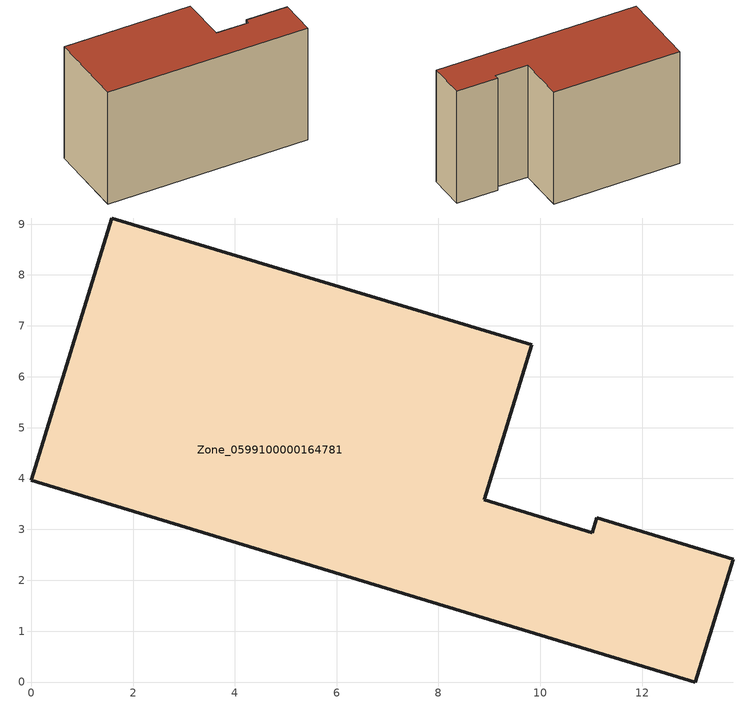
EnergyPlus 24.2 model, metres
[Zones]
Zone_0599100000164781
 floor ground (C_G): 0,3.97 1.58,9.12 9.83,6.63 8.9,3.58 11.02,2.93 11.11,3.23 13.79,2.41 13.05,0 z0
 wall outside (C_F): 1.58,9.12 0,3.97 13.05,0 13.79,2.41 11.11,3.23 11.02,2.93 8.9,3.58 9.83,6.63 1.58,9.12 z0:8.16
 roof outside (C_R): 11.02,2.93 8.9,3.58 9.83,6.63 1.58,9.12 0,3.97 13.05,0 13.79,2.41 11.11,3.23 z8.16
[BUILDING]
Pand.0599100000164781: North Axis=0; Terrain=City; Loads Convergence Tolerance Value=0.04; Temperature Convergence Tolerance Value=0.4; Solar Distribution=FullExterior; Maximum Number of Warmup Days=25; Minimum Number of Warmup Days=1
[Site:Location]
Rotterdam.The.Hague.AP_ZH_NLD Design_Conditions: Latitude=51.96; Longitude=4.45; Time Zone=1; Elevation=-4.5
[SITE:GROUNDTEMPERATURE:BUILDINGSURFACE]
18, 18, 18, 18, 18, 18, 18, 18, 18, 18, 18, 18
[MATERIAL] Thermal Absorptance=0.9; Solar Absorptance=0.7; Visible Absorptance=0.7
Name | Roughness | Thickness | Conductivity | Density | Specific Heat
G.TI.1975-1991 | MediumSmooth | 0.15 | 0.288461 | 540 | 1210
F.TI.1975-1991 | Rough | 0.3 | 0.230769 | 1920 | 840
R.TI.1975-1991 | MediumRough | 0.2 | 0.153846 | 1500 | 1000
[CONSTRUCTION]
C_G: G.TI.1975-1991
C_F: F.TI.1975-1991
C_R: R.TI.1975-1991
[ZONE]
Zone_0599100000164781: Type=1; Multiplier=1; Ceiling Height=Autocalculate; Volume=Autocalculate; Floor Area=autocalculate; Part of Total Floor Area=Yes
[ZONEINFILTRATION:DESIGNFLOWRATE]
Infil_Zone_0599100000164781: Zone or ZoneList or Space or SpaceList=Zone_0599100000164781; Schedule=AlwaysOn; Design Flow Rate Calculation Method=Flow/Area; Flow Rate per Floor Area=0.003; Constant Term Coefficient=1; Temperature Term Coefficient=0; Velocity Term Coefficient=0; Velocity Squared Term Coefficient=0
[HVACTEMPLATE:ZONE:IDEALLOADSAIRSYSTEM]
Zone_0599100000164781: Maximum Heating Supply Air Temperature=50; Minimum Cooling Supply Air Temperature=13; Maximum Heating Supply Air Humidity Ratio=0.0156; Minimum Cooling Supply Air Humidity Ratio=0.0077; Heating Limit=NoLimit; Cooling Limit=NoLimit; Dehumidification Control Type=ConstantSensibleHeatRatio; Cooling Sensible Heat Ratio=0.7; Dehumidification Setpoint=60; Humidification Control Type=None; Humidification Setpoint=30; Outdoor Air Method=None; Outdoor Air Flow Rate per Person=0.00944; Outdoor Air Flow Rate per Zone Floor Area=0; Outdoor Air Flow Rate per Zone=0; Demand Controlled Ventilation Type=None; Outdoor Air Economizer Type=NoEconomizer; Heat Recovery Type=None; Sensible Heat Recovery Effectiveness=0.7; Latent Heat Recovery Effectiveness=0.65
[ZONECONTROL:THERMOSTAT]
ThermostatControl_Zone_0599100000164781: Zone or ZoneList=Zone_0599100000164781; Control Type Schedule=DualSetpointControlType; Control 1=Thermostat_Zone_0599100000164781; Temperature Difference Between Cutout And Setpoint=0
[THERMOSTATSETPOINT:DUALSETPOINT]
Thermostat_Zone_0599100000164781: Heating Setpoint Temperature Schedule=HeatingSetpoint_Zone_0599100000164781; Cooling Setpoint Temperature Schedule=CoolingSetpoint_Zone_0599100000164781
[SCHEDULE:COMPACT]
HeatingSetpoint_Zone_0599100000164781: Through: 12/31, For: AllDays, Until: 24:00, 21
CoolingSetpoint_Zone_0599100000164781: Through: 12/31, For: AllDays, Until: 24:00, 24
DualSetpointControlType: Through: 12/31, For: AllDays, Until: 24:00, 4
AlwaysOn: Through: 12/31, For: AllDays, Until: 24:00, 1
